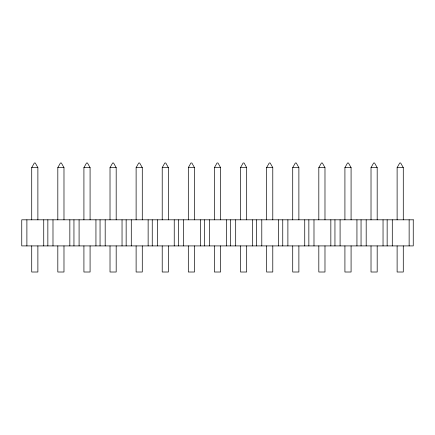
<?xml version="1.0" encoding="UTF-8"?>
<svg xmlns="http://www.w3.org/2000/svg" width="435" height="435" viewBox="0 0 435 435"><rect width="100%" height="100%" fill="white"/><g stroke="black" fill="none" stroke-linecap="round" stroke-linejoin="round"><path stroke-width="0.65" d="M31.717 219.811L31.717 167.611L34.327 162.989L35.273 162.989L37.883 167.611L37.883 219.811M57.817 219.811L57.817 167.611L60.427 162.989L61.373 162.989L63.983 167.611L63.983 219.811M83.917 219.811L83.917 167.611L86.527 162.989L87.473 162.989L90.083 167.611L90.083 219.811M110.017 219.811L110.017 167.611L112.627 162.989L113.573 162.989L116.183 167.611L116.183 219.811M136.117 219.811L136.117 167.611L138.727 162.989L139.673 162.989L142.283 167.611L142.283 219.811M162.217 219.811L162.217 167.611L164.827 162.989L165.773 162.989L168.383 167.611L168.383 219.811M188.317 219.811L188.317 167.611L190.927 162.989L191.873 162.989L194.483 167.611L194.483 219.811M214.417 219.811L214.417 167.611L217.027 162.989L217.973 162.989L220.583 167.611L220.583 219.811M240.517 219.811L240.517 167.611L243.127 162.989L244.073 162.989L246.683 167.611L246.683 219.811M266.617 219.811L266.617 167.611L269.227 162.989L270.173 162.989L272.783 167.611L272.783 219.811M292.717 219.811L292.717 167.611L295.327 162.989L296.273 162.989L298.883 167.611L298.883 219.811M318.817 219.811L318.817 167.611L321.427 162.989L322.373 162.989L324.983 167.611L324.983 219.811M344.917 219.811L344.917 167.611L347.527 162.989L348.473 162.989L351.083 167.611L351.083 219.811M371.017 219.811L371.017 167.611L373.627 162.989L374.573 162.989L377.183 167.611L377.183 219.811M397.117 219.811L397.117 167.611L399.727 162.989L400.673 162.989L403.283 167.611L403.283 219.811M31.717 167.611L37.883 167.611M57.817 167.611L63.983 167.611M83.917 167.611L90.083 167.611M110.017 167.611L116.183 167.611M136.117 167.611L142.283 167.611M162.217 167.611L168.383 167.611M188.317 167.611L194.483 167.611M214.417 167.611L220.583 167.611M240.517 167.611L246.683 167.611M266.617 167.611L272.783 167.611M292.717 167.611L298.883 167.611M318.817 167.611L324.983 167.611M344.917 167.611L351.083 167.611M371.017 167.611L377.183 167.611M397.117 167.611L403.283 167.611M409.139 219.811L409.139 245.911M403.283 245.911L403.283 272.011L397.117 272.011L397.117 245.911M392.288 219.811L392.288 245.911M387.15 219.811L387.15 245.911M383.039 219.811L383.039 245.911M377.183 245.911L377.183 272.011L371.017 272.011L371.017 245.911M366.188 219.811L366.188 245.911M361.05 219.811L361.05 245.911M356.939 219.811L356.939 245.911M351.083 245.911L351.083 272.011L344.917 272.011L344.917 245.911M340.088 219.811L340.088 245.911M334.95 219.811L334.95 245.911M330.839 219.811L330.839 245.911M324.983 245.911L324.983 272.011L318.817 272.011L318.817 245.911M313.988 219.811L313.988 245.911M308.85 219.811L308.85 245.911M304.739 219.811L304.739 245.911M298.883 245.911L298.883 272.011L292.717 272.011L292.717 245.911M287.888 219.811L287.888 245.911M282.75 219.811L282.75 245.911M278.639 219.811L278.639 245.911M272.783 245.911L272.783 272.011L266.617 272.011L266.617 245.911M261.788 219.811L261.788 245.911M256.65 219.811L256.65 245.911M252.539 219.811L252.539 245.911M246.683 245.911L246.683 272.011L240.517 272.011L240.517 245.911M235.688 219.811L235.688 245.911M230.55 219.811L230.55 245.911M226.439 219.811L226.439 245.911M220.583 245.911L220.583 272.011L214.417 272.011L214.417 245.911M209.588 219.811L209.588 245.911M204.45 219.811L204.45 245.911M200.339 219.811L200.339 245.911M194.483 245.911L194.483 272.011L188.317 272.011L188.317 245.911M183.488 219.811L183.488 245.911M178.35 219.811L178.35 245.911M174.239 219.811L174.239 245.911M168.383 245.911L168.383 272.011L162.217 272.011L162.217 245.911M157.388 219.811L157.388 245.911M152.25 219.811L152.25 245.911M148.139 219.811L148.139 245.911M142.283 245.911L142.283 272.011L136.117 272.011L136.117 245.911M131.288 219.811L131.288 245.911M126.15 219.811L126.15 245.911M122.039 219.811L122.039 245.911M116.183 245.911L116.183 272.011L110.017 272.011L110.017 245.911M105.188 219.811L105.188 245.911M100.05 219.811L100.05 245.911M95.939 219.811L95.939 245.911M90.083 245.911L90.083 272.011L83.917 272.011L83.917 245.911M79.088 219.811L79.088 245.911M73.95 219.811L73.95 245.911M69.839 219.811L69.839 245.911M63.983 245.911L63.983 272.011L57.817 272.011L57.817 245.911M52.988 219.811L52.988 245.911M47.85 219.811L47.85 245.911M43.739 219.811L43.739 245.911M37.883 245.911L37.883 272.011L31.717 272.011L31.717 245.911M26.888 219.811L26.888 245.911M413.25 219.811L21.75 219.811L21.75 245.911L413.25 245.911L413.25 219.811"/></g></svg>
